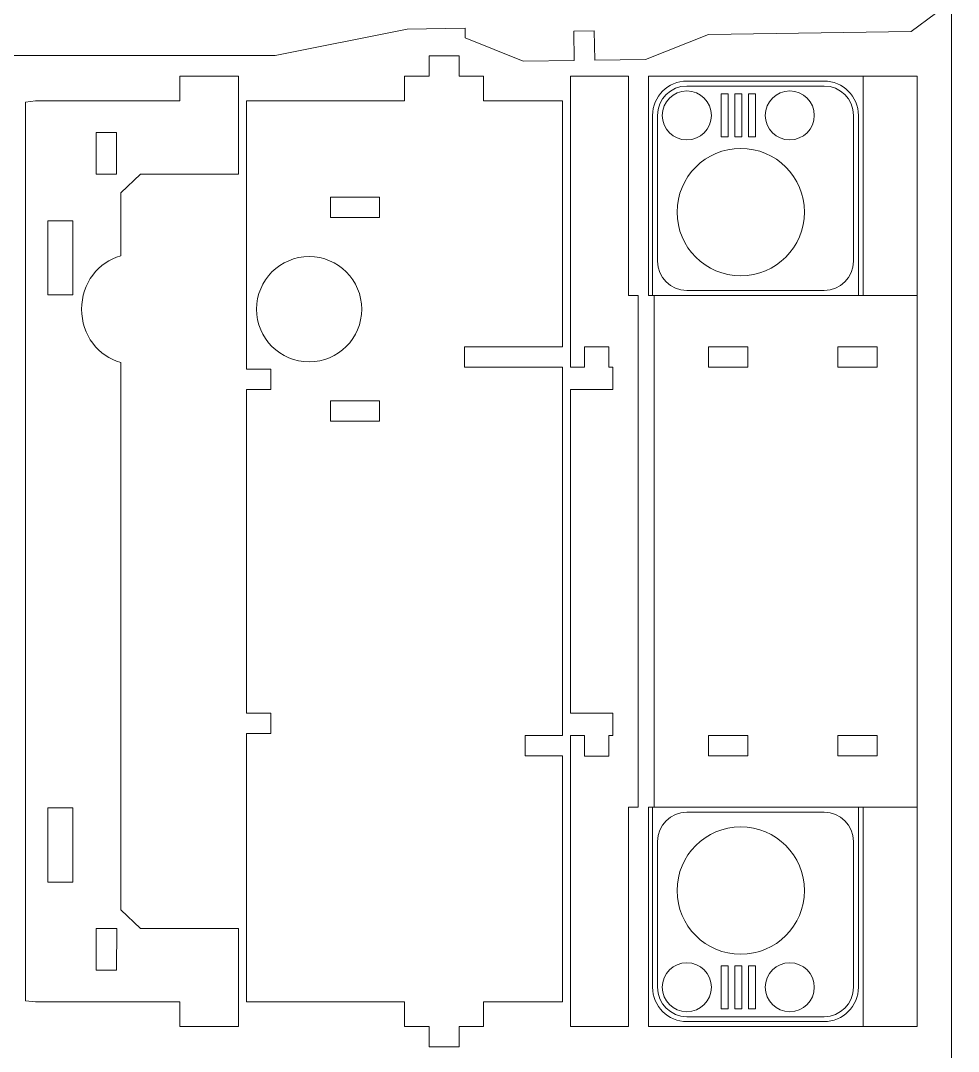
# Model space of a CAD drawing. Header units: centimetres. Extents: x -37.7 to 20.3, y -13.5 to 74.5.
# Drawn here: x -20.28 to -8.58, y -1.31 to 11.57 of the extents above; entities that cross this region are included whole.
import ezdxf

# ---------------------------------------------------------------- set-up
doc = ezdxf.new("R2010")
doc.units = ezdxf.units.CM
doc.header["$MEASUREMENT"] = 0
doc.layers.add('Camada 1', color=7, linetype='Continuous')

msp = doc.modelspace()

# ---------------------------------------------------------------- linework, layer by layer
at = {"layer": 'Camada 1', "color": 175, "lineweight": 20}
for points in [[(-37.16006, 30.46292), (-37.43505, 30.46292), (-37.66006, 30.23792), (-37.66006, 29.96291), (-37.66006, 29.96291), (-37.66006, 29.96291), (-37.66006, -13.0371), (-37.66006, -13.0371), (-37.66006, -13.0371), (-37.66006, -13.3121), (-37.43505, -13.5371), (-37.16006, -13.5371), (-37.16006, -13.5371), (-37.16006, -13.5371), (-9.16005, -13.5371), (-9.16005, -13.5371), (-9.16005, -13.5371), (-8.88506, -13.5371), (-8.66006, -13.3121), (-8.66006, -13.0371), (-8.66006, -13.0371), (-8.66006, -13.0371), (-8.66006, 29.96291), (-8.66006, 29.96291), (-8.66006, 29.96291), (-8.66006, 30.23792), (-8.88506, 30.46292), (-9.16005, 30.46292)], [(-8.66006, -13.0371), (-8.66006, -13.3121), (-8.43505, -13.5371), (-8.16006, -13.5371), (-8.16006, -13.5371), (-8.16006, -13.5371), (19.83995, -13.5371), (19.83995, -13.5371), (19.83995, -13.5371), (20.11494, -13.5371), (20.33994, -13.3121), (20.33994, -13.0371), (20.33994, -13.0371), (20.33994, -13.0371), (20.33994, 29.96291), (20.33994, 29.96291), (20.33994, 29.96291), (20.33994, 30.23792), (20.11494, 30.46292), (19.83995, 30.46292), (19.83995, 30.46292), (19.83995, 30.46292), (-8.16006, 30.46292), (-8.16006, 30.46292), (-8.16006, 30.46292), (-8.43505, 30.46292), (-8.66006, 30.23792), (-8.66006, 29.96291)]]:
    msp.add_open_spline(points, degree=3, knots=[0, 0, 0, 0, 0.125, 0.125, 0.125, 0.125, 0.25, 0.25, 0.25, 0.25, 0.375, 0.375, 0.375, 0.375, 0.5, 0.5, 0.5, 0.5, 0.625, 0.625, 0.625, 0.625, 0.75, 0.75, 0.75, 0.75, 1, 1, 1, 1], dxfattribs=at)
at = {"layer": 'Camada 1', "lineweight": 9}
for points, knots in [([(-26.0335, 12.17017), (-26.0335, 12.17017), (-26.0335, 11.91635), (-26.0335, 11.91635), (-26.0335, 11.91635), (-26.0335, 11.91635), (-29.79204, 11.91634), (-29.79204, 11.91634), (-29.79204, 11.91634), (-29.79204, 11.91634), (-29.79205, 12.17016), (-29.79205, 12.17016), (-29.79205, 12.17016), (-29.79205, 12.17016), (-31.18134, 12.17018), (-31.18134, 12.17018), (-31.18134, 12.17018), (-31.18134, 12.17018), (-31.18133, 11.91635), (-31.18133, 11.91635), (-31.18133, 11.91635), (-31.18133, 11.91635), (-34.93989, 11.91634), (-34.93989, 11.91634), (-34.93989, 11.91634), (-34.93989, 11.91634), (-34.9399, 12.87736), (-34.9399, 12.87736), (-34.9399, 12.87736), (-34.9399, 12.87736), (-35.87968, 12.87721), (-35.87968, 12.87721), (-35.87968, 12.87721), (-35.87968, 12.87721), (-35.87619, 12.63741), (-35.87619, 12.63741), (-35.87619, 12.63741), (-35.87619, 12.63741), (-36.1307, 12.63373), (-36.1307, 12.63373), (-36.1307, 12.63373), (-36.1307, 12.63373), (-36.12629, 12.32918), (-36.12629, 12.32918), (-36.12629, 12.32918), (-36.12629, 12.32918), (-35.87177, 12.33284), (-35.87177, 12.33284), (-35.87177, 12.33284), (-35.87177, 12.33284), (-35.86083, 11.57756), (-35.86083, 11.57756), (-35.86083, 11.57756), (-35.86083, 11.57756), (-34.7531, 11.13062), (-34.7531, 11.13062), (-34.7531, 11.13062), (-34.7531, 11.13062), (-34.53997, 11.13464), (-34.53997, 11.13464), (-34.53997, 11.13464), (-34.53997, 11.13464), (-34.49858, 11.13429), (-34.49858, 11.13429), (-34.49858, 11.13429), (-34.49858, 11.13429), (-31.86592, 11.13466), (-31.86592, 11.13466), (-31.86592, 11.13466), (-31.86592, 11.13466), (-31.35231, 10.82279), (-31.35231, 10.82279), (-31.35231, 10.82279), (-31.35231, 10.82279), (-30.84327, 10.83011), (-30.84327, 10.83011), (-30.84327, 10.83011), (-30.84327, 10.83011), (-30.84844, 11.18691), (-30.84844, 11.18691), (-30.84844, 11.18691), (-30.84844, 11.18691), (-30.59393, 11.19057), (-30.59393, 11.19057), (-30.59393, 11.19057), (-30.59393, 11.19057), (-30.58871, 10.83013), (-30.58871, 10.83013), (-30.58871, 10.83013), (-30.58871, 10.83013), (-30.07968, 10.83745), (-30.07968, 10.83745), (-30.07968, 10.83745), (-30.07968, 10.83745), (-29.57492, 11.13468), (-29.57492, 11.13468), (-29.57492, 11.13468), (-29.57492, 11.13468), (-17.10566, 11.13465), (-17.10566, 11.13465), (-17.10566, 11.13465), (-17.10566, 11.13465), (-15.45779, 11.46653), (-15.45779, 11.46653), (-15.45779, 11.46653), (-15.45779, 11.46653), (-14.73592, 11.47693), (-14.73592, 11.47693), (-14.73592, 11.47693), (-14.73592, 11.47693), (-14.73416, 11.3551), (-14.73416, 11.3551), (-14.73416, 11.3551), (-14.73416, 11.3551), (-14.00792, 11.06393), (-14.00792, 11.06393), (-14.00792, 11.06393), (-14.00792, 11.06393), (-13.37163, 11.0731), (-13.37163, 11.0731), (-13.37163, 11.0731), (-13.37163, 11.0731), (-13.37693, 11.43856), (-13.37693, 11.43856), (-13.37693, 11.43856), (-13.37693, 11.43856), (-13.12242, 11.44223), (-13.12242, 11.44223), (-13.12242, 11.44223), (-13.12242, 11.44223), (-13.11712, 11.07676), (-13.11712, 11.07676), (-13.11712, 11.07676), (-13.11712, 11.07676), (-12.48083, 11.08593), (-12.48083, 11.08593), (-12.48083, 11.08593), (-12.48083, 11.08593), (-11.69763, 11.39885), (-11.69763, 11.39885), (-11.69763, 11.39885), (-11.69763, 11.39885), (-9.16436, 11.43534), (-9.16436, 11.43534), (-9.16436, 11.43534), (-9.16436, 11.43534), (-8.86006, 11.66023), (-8.86006, 11.66023), (-8.86006, 11.66023), (-8.86006, 11.66023), (-8.86125, 11.74145), (-8.86125, 11.74145), (-8.86125, 11.74145), (-8.86125, 11.74145), (-9.07504, 11.73837), (-9.07504, 11.73837), (-9.07504, 11.73837), (-9.07504, 11.73837), (-9.08975, 12.75354), (-9.08975, 12.75354), (-9.08975, 12.75354), (-9.08975, 12.75354), (-9.43259, 12.74859), (-9.43259, 12.74859), (-9.43259, 12.74859), (-9.43259, 12.74859), (-9.43961, 13.24778), (-9.43961, 13.24778), (-9.43961, 13.24778), (-9.43961, 13.24778), (-9.18503, 13.25152), (-9.18503, 13.25152), (-9.18503, 13.25152), (-9.18503, 13.25152), (-9.19222, 13.74081), (-9.19222, 13.74081), (-9.19222, 13.74081), (-9.19222, 13.74081), (-9.44679, 13.73709), (-9.44679, 13.73709), (-9.44679, 13.73709), (-9.44679, 13.73709), (-9.46316, 14.85713), (-9.46316, 14.85713), (-9.46316, 14.85713), (-9.46316, 14.85713), (-9.20858, 14.86072), (-9.20858, 14.86072), (-9.20858, 14.86072), (-9.20858, 14.86072), (-9.21552, 15.34799), (-9.21552, 15.34799), (-9.21552, 15.34799), (-9.21552, 15.34799), (-9.47009, 15.3444), (-9.47009, 15.3444), (-9.47009, 15.3444), (-9.47009, 15.3444), (-9.48132, 16.10988), (-9.48132, 16.10988), (-9.48132, 16.10988), (-9.48132, 16.10988), (-9.5029, 16.15117), (-9.5029, 16.15117), (-9.5029, 16.15117), (-9.5029, 16.15117), (-9.61562, 16.22919), (-9.61562, 16.22919), (-9.61562, 16.22919), (-9.61562, 16.22919), (-9.46951, 16.43707), (-9.46951, 16.43707), (-9.46951, 16.43707), (-9.46951, 16.43707), (-9.71979, 16.61168), (-9.71979, 16.61168), (-9.71979, 16.61168), (-9.71979, 16.61168), (-9.86597, 16.40336), (-9.86597, 16.40336), (-9.86597, 16.40336), (-9.86597, 16.40336), (-10.0067, 16.50155), (-10.0067, 16.50155), (-10.0067, 16.50155), (-10.0067, 16.50155), (-10.03588, 16.45996), (-10.03588, 16.45996), (-10.03588, 16.45996), (-10.03588, 16.45996), (-10.58979, 16.45214), (-10.58979, 16.45214), (-10.58979, 16.45214), (-10.58979, 16.45214), (-10.58467, 16.09895), (-10.58467, 16.09895), (-10.58467, 16.09895), (-10.58467, 16.09895), (-10.58466, 15.12427), (-10.58466, 15.12427), (-10.58466, 15.12427), (-10.58466, 15.12427), (-17.14178, 15.12408), (-17.14178, 15.12408), (-17.14178, 15.12408), (-17.14178, 15.12408), (-17.14173, 12.63387), (-17.14173, 12.63387), (-17.14173, 12.63387), (-17.14173, 12.63387), (-17.39628, 12.63388), (-17.39628, 12.63388), (-17.39628, 12.63388), (-17.39628, 12.63388), (-17.39629, 12.99937), (-17.39629, 12.99937), (-17.39629, 12.99937), (-17.39629, 12.99937), (-17.72716, 12.99939), (-17.72716, 12.99939), (-17.72716, 12.99939), (-17.72716, 12.99939), (-18.36136, 12.18652), (-18.36136, 12.18652), (-18.36136, 12.18652), (-18.36136, 12.18652), (-18.61634, 12.18215), (-18.61634, 12.18215), (-18.61634, 12.18215), (-18.61634, 12.18215), (-18.61246, 11.91641), (-18.61246, 11.91641), (-18.61246, 11.91641), (-18.61246, 11.91641), (-19.49631, 11.9164), (-19.49631, 11.9164), (-19.49631, 11.9164), (-19.49631, 11.9164), (-19.49635, 12.16949), (-19.49635, 12.16949), (-19.49635, 12.16949), (-19.49635, 12.16949), (-20.88564, 12.16949), (-20.88564, 12.16949), (-20.88564, 12.16949), (-20.88564, 12.16949), (-20.88564, 11.91634), (-20.88564, 11.91634), (-20.88564, 11.91634), (-20.88564, 11.91634), (-24.64421, 11.91634), (-24.64421, 11.91634), (-24.64421, 11.91634), (-24.64421, 11.91634), (-24.64421, 12.17017), (-24.64421, 12.17017), (-24.64421, 12.17017), (-24.64421, 12.17017), (-26.0335, 12.17017), (-26.0335, 12.17017)], [0, 0, 0, 0, 0.01315789, 0.01315789, 0.01315789, 0.01315789, 0.02631579, 0.02631579, 0.02631579, 0.02631579, 0.03947368, 0.03947368, 0.03947368, 0.03947368, 0.05263158, 0.05263158, 0.05263158, 0.05263158, 0.06578947, 0.06578947, 0.06578947, 0.06578947, 0.07894737, 0.07894737, 0.07894737, 0.07894737, 0.09210526, 0.09210526, 0.09210526, 0.09210526, 0.10526316, 0.10526316, 0.10526316, 0.10526316, 0.11842105, 0.11842105, 0.11842105, 0.11842105, 0.13157895, 0.13157895, 0.13157895, 0.13157895, 0.14473684, 0.14473684, 0.14473684, 0.14473684, 0.15789474, 0.15789474, 0.15789474, 0.15789474, 0.17105263, 0.17105263, 0.17105263, 0.17105263, 0.18421053, 0.18421053, 0.18421053, 0.18421053, 0.19736842, 0.19736842, 0.19736842, 0.19736842, 0.21052632, 0.21052632, 0.21052632, 0.21052632, 0.22368421, 0.22368421, 0.22368421, 0.22368421, 0.23684211, 0.23684211, 0.23684211, 0.23684211, 0.25, 0.25, 0.25, 0.25, 0.26315789, 0.26315789, 0.26315789, 0.26315789, 0.27631579, 0.27631579, 0.27631579, 0.27631579, 0.28947368, 0.28947368, 0.28947368, 0.28947368, 0.30263158, 0.30263158, 0.30263158, 0.30263158, 0.31578947, 0.31578947, 0.31578947, 0.31578947, 0.32894737, 0.32894737, 0.32894737, 0.32894737, 0.34210526, 0.34210526, 0.34210526, 0.34210526, 0.35526316, 0.35526316, 0.35526316, 0.35526316, 0.36842105, 0.36842105, 0.36842105, 0.36842105, 0.38157895, 0.38157895, 0.38157895, 0.38157895, 0.39473684, 0.39473684, 0.39473684, 0.39473684, 0.40789474, 0.40789474, 0.40789474, 0.40789474, 0.42105263, 0.42105263, 0.42105263, 0.42105263, 0.43421053, 0.43421053, 0.43421053, 0.43421053, 0.44736842, 0.44736842, 0.44736842, 0.44736842, 0.46052632, 0.46052632, 0.46052632, 0.46052632, 0.47368421, 0.47368421, 0.47368421, 0.47368421, 0.48684211, 0.48684211, 0.48684211, 0.48684211, 0.5, 0.5, 0.5, 0.5, 0.51315789, 0.51315789, 0.51315789, 0.51315789, 0.52631579, 0.52631579, 0.52631579, 0.52631579, 0.53947368, 0.53947368, 0.53947368, 0.53947368, 0.55263158, 0.55263158, 0.55263158, 0.55263158, 0.56578947, 0.56578947, 0.56578947, 0.56578947, 0.57894737, 0.57894737, 0.57894737, 0.57894737, 0.59210526, 0.59210526, 0.59210526, 0.59210526, 0.60526316, 0.60526316, 0.60526316, 0.60526316, 0.61842105, 0.61842105, 0.61842105, 0.61842105, 0.63157895, 0.63157895, 0.63157895, 0.63157895, 0.64473684, 0.64473684, 0.64473684, 0.64473684, 0.65789474, 0.65789474, 0.65789474, 0.65789474, 0.67105263, 0.67105263, 0.67105263, 0.67105263, 0.68421053, 0.68421053, 0.68421053, 0.68421053, 0.69736842, 0.69736842, 0.69736842, 0.69736842, 0.71052632, 0.71052632, 0.71052632, 0.71052632, 0.72368421, 0.72368421, 0.72368421, 0.72368421, 0.73684211, 0.73684211, 0.73684211, 0.73684211, 0.75, 0.75, 0.75, 0.75, 0.76315789, 0.76315789, 0.76315789, 0.76315789, 0.77631579, 0.77631579, 0.77631579, 0.77631579, 0.78947368, 0.78947368, 0.78947368, 0.78947368, 0.80263158, 0.80263158, 0.80263158, 0.80263158, 0.81578947, 0.81578947, 0.81578947, 0.81578947, 0.82894737, 0.82894737, 0.82894737, 0.82894737, 0.84210526, 0.84210526, 0.84210526, 0.84210526, 0.85526316, 0.85526316, 0.85526316, 0.85526316, 0.86842105, 0.86842105, 0.86842105, 0.86842105, 0.88157895, 0.88157895, 0.88157895, 0.88157895, 0.89473684, 0.89473684, 0.89473684, 0.89473684, 0.90789474, 0.90789474, 0.90789474, 0.90789474, 0.92105263, 0.92105263, 0.92105263, 0.92105263, 0.93421053, 0.93421053, 0.93421053, 0.93421053, 0.94736842, 0.94736842, 0.94736842, 0.94736842, 0.96052632, 0.96052632, 0.96052632, 0.96052632, 0.97368421, 0.97368421, 0.97368421, 0.97368421, 1, 1, 1, 1]), ([(-20.09961, 10.5707), (-20.09961, 10.5707), (-20.22262, 10.5537), (-20.22262, 10.5537), (-20.22262, 10.5537), (-20.22262, 10.5537), (-20.22262, -0.67276), (-20.22262, -0.67276), (-20.22262, -0.67276), (-20.22262, -0.67276), (-20.09961, -0.68876), (-20.09961, -0.68876), (-20.09961, -0.68876), (-20.09961, -0.68876), (-18.29854, -0.68876), (-18.29854, -0.68876), (-18.29854, -0.68876), (-18.29854, -0.68876), (-18.29854, -0.99478), (-18.29854, -0.99478), (-18.29854, -0.99478), (-18.29854, -0.99478), (-17.56452, -0.99478), (-17.56452, -0.99478), (-17.56452, -0.99478), (-17.56452, -0.99478), (-17.56452, 0.22927), (-17.56452, 0.22927), (-17.56452, 0.22927), (-17.56452, 0.22927), (-18.78856, 0.22927), (-18.78856, 0.22927), (-18.78856, 0.22927), (-18.78856, 0.22927), (-19.03357, 0.46029), (-19.03357, 0.46029), (-19.03357, 0.46029), (-19.03357, 0.46029), (-19.03357, 7.30104), (-19.03357, 7.30104), (-19.03357, 7.30104), (-19.31409, 7.37323), (-19.52259, 7.64379), (-19.52259, 7.96659), (-19.52259, 7.96659), (-19.52259, 8.28939), (-19.31409, 8.55995), (-19.03357, 8.63214), (-19.03357, 8.63214), (-19.03357, 8.63214), (-19.03357, 9.42065), (-19.03357, 9.42065), (-19.03357, 9.42065), (-19.03357, 9.42065), (-18.78856, 9.65266), (-18.78856, 9.65266), (-18.78856, 9.65266), (-18.78856, 9.65266), (-17.56452, 9.65266), (-17.56452, 9.65266), (-17.56452, 9.65266), (-17.56452, 9.65266), (-17.56452, 10.87671), (-17.56452, 10.87671), (-17.56452, 10.87671), (-17.56452, 10.87671), (-18.29854, 10.87671), (-18.29854, 10.87671), (-18.29854, 10.87671), (-18.29854, 10.87671), (-18.29854, 10.5707), (-18.29854, 10.5707), (-18.29854, 10.5707), (-18.29854, 10.5707), (-20.09961, 10.5707), (-20.09961, 10.5707)], [0, 0, 0, 0, 0.05, 0.05, 0.05, 0.05, 0.1, 0.1, 0.1, 0.1, 0.15, 0.15, 0.15, 0.15, 0.2, 0.2, 0.2, 0.2, 0.25, 0.25, 0.25, 0.25, 0.3, 0.3, 0.3, 0.3, 0.35, 0.35, 0.35, 0.35, 0.4, 0.4, 0.4, 0.4, 0.45, 0.45, 0.45, 0.45, 0.5, 0.5, 0.5, 0.5, 0.55, 0.55, 0.55, 0.55, 0.6, 0.6, 0.6, 0.6, 0.65, 0.65, 0.65, 0.65, 0.7, 0.7, 0.7, 0.7, 0.75, 0.75, 0.75, 0.75, 0.8, 0.8, 0.8, 0.8, 0.85, 0.85, 0.85, 0.85, 0.9, 0.9, 0.9, 0.9, 1, 1, 1, 1]), ([(-12.89199, 7.24095), (-12.89199, 7.24095), (-12.89199, 6.96167), (-12.89199, 6.96167), (-12.89199, 6.96167), (-12.89199, 6.96167), (-13.41827, 6.96167), (-13.41827, 6.96167), (-13.41827, 6.96167), (-13.41827, 6.96167), (-13.41827, 2.91878), (-13.41827, 2.91878), (-13.41827, 2.91878), (-13.41827, 2.91878), (-12.89199, 2.91878), (-12.89199, 2.91878), (-12.89199, 2.91878), (-12.89199, 2.91878), (-12.89199, 2.63841), (-12.89199, 2.63841), (-12.89199, 2.63841), (-12.89199, 2.63841), (-12.93999, 2.63841), (-12.93999, 2.63841), (-12.93999, 2.63841), (-12.93999, 2.63841), (-12.93999, 2.38324), (-12.93999, 2.38324), (-12.93999, 2.38324), (-12.93999, 2.38324), (-13.24597, 2.38324), (-13.24597, 2.38324), (-13.24597, 2.38324), (-13.24597, 2.38324), (-13.24597, 2.63841), (-13.24597, 2.63841), (-13.24597, 2.63841), (-13.24597, 2.63841), (-13.41827, 2.63841), (-13.41827, 2.63841), (-13.41827, 2.63841), (-13.41827, 2.63841), (-13.41827, -0.9956), (-13.41827, -0.9956), (-13.41827, -0.9956), (-13.41827, -0.9956), (-12.69601, -0.9956), (-12.69601, -0.9956), (-12.69601, -0.9956), (-12.69601, -0.9956), (-12.69601, 1.74283), (-12.69601, 1.74283), (-12.69601, 1.74283), (-12.69601, 1.74283), (-12.57362, 1.74283), (-12.57362, 1.74283), (-12.57362, 1.74283), (-12.57362, 1.74283), (-12.57362, 8.13762), (-12.57362, 8.13762), (-12.57362, 8.13762), (-12.57362, 8.13762), (-12.69601, 8.13762), (-12.69601, 8.13762), (-12.69601, 8.13762), (-12.69601, 8.13762), (-12.69601, 10.87605), (-12.69601, 10.87605), (-12.69601, 10.87605), (-12.69601, 10.87605), (-13.41827, 10.87605), (-13.41827, 10.87605), (-13.41827, 10.87605), (-13.41827, 10.87605), (-13.41827, 7.24025), (-13.41827, 7.24025), (-13.41827, 7.24025), (-13.41827, 7.24025), (-13.24597, 7.24025), (-13.24597, 7.24025), (-13.24597, 7.24025), (-13.24597, 7.24025), (-13.24597, 7.49541), (-13.24597, 7.49541), (-13.24597, 7.49541), (-13.24597, 7.49541), (-12.93999, 7.49541), (-12.93999, 7.49541), (-12.93999, 7.49541), (-12.93999, 7.49541), (-12.93999, 7.24095), (-12.93999, 7.24095), (-12.93999, 7.24095), (-12.93999, 7.24095), (-12.89199, 7.24095), (-12.89199, 7.24095)], [0, 0, 0, 0, 0.04, 0.04, 0.04, 0.04, 0.08, 0.08, 0.08, 0.08, 0.12, 0.12, 0.12, 0.12, 0.16, 0.16, 0.16, 0.16, 0.2, 0.2, 0.2, 0.2, 0.24, 0.24, 0.24, 0.24, 0.28, 0.28, 0.28, 0.28, 0.32, 0.32, 0.32, 0.32, 0.36, 0.36, 0.36, 0.36, 0.4, 0.4, 0.4, 0.4, 0.44, 0.44, 0.44, 0.44, 0.48, 0.48, 0.48, 0.48, 0.52, 0.52, 0.52, 0.52, 0.56, 0.56, 0.56, 0.56, 0.6, 0.6, 0.6, 0.6, 0.64, 0.64, 0.64, 0.64, 0.68, 0.68, 0.68, 0.68, 0.72, 0.72, 0.72, 0.72, 0.76, 0.76, 0.76, 0.76, 0.8, 0.8, 0.8, 0.8, 0.84, 0.84, 0.84, 0.84, 0.88, 0.88, 0.88, 0.88, 0.92, 0.92, 0.92, 0.92, 1, 1, 1, 1]), ([(-12.37366, 8.13832), (-12.37366, 8.13832), (-12.37334, 8.13875), (-12.37334, 8.13875), (-12.37334, 8.13875), (-12.37334, 8.13875), (-12.37334, 1.74348), (-12.37334, 1.74348), (-12.37334, 1.74348), (-12.37334, 1.74348), (-12.37371, 1.74356), (-12.37371, 1.74356), (-12.37371, 1.74356), (-12.37371, 1.74356), (-12.39447, 1.74356), (-12.39447, 1.74356), (-12.39447, 1.74356), (-12.39447, 1.74356), (-12.44342, 1.74356), (-12.44342, 1.74356), (-12.44342, 1.74356), (-12.44342, 1.74356), (-12.44343, -0.99489), (-12.44343, -0.99489), (-12.44343, -0.99489), (-12.44343, -0.99489), (-9.76312, -0.99492), (-9.76312, -0.99492), (-9.76312, -0.99492), (-9.76312, -0.99492), (-9.08905, -0.99493), (-9.08905, -0.99493), (-9.08905, -0.99493), (-9.08905, -0.99493), (-9.08905, 1.74351), (-9.08905, 1.74351), (-9.08905, 1.74351), (-9.08905, 1.74351), (-9.08923, 1.74348), (-9.08923, 1.74348), (-9.08923, 1.74348), (-9.08923, 1.74348), (-9.08923, 8.13875), (-9.08923, 8.13875), (-9.08923, 8.13875), (-9.08923, 8.13875), (-9.089, 8.13829), (-9.089, 8.13829), (-9.089, 8.13829), (-9.089, 8.13829), (-9.08898, 10.87671), (-9.08898, 10.87671), (-9.08898, 10.87671), (-9.08898, 10.87671), (-9.76305, 10.87672), (-9.76305, 10.87672), (-9.76305, 10.87672), (-9.76305, 10.87672), (-9.76325, 10.87686), (-9.76325, 10.87686), (-9.76325, 10.87686), (-9.76325, 10.87686), (-12.44335, 10.87686), (-12.44335, 10.87686), (-12.44335, 10.87686), (-12.44335, 10.87686), (-12.44335, 8.13875), (-12.44335, 8.13875), (-12.44335, 8.13875), (-12.44335, 8.13875), (-12.39434, 8.13875), (-12.39434, 8.13875), (-12.39434, 8.13875), (-12.39434, 8.13875), (-12.39442, 8.13832), (-12.39442, 8.13832), (-12.39442, 8.13832), (-12.39442, 8.13832), (-12.37366, 8.13832), (-12.37366, 8.13832)], [0, 0, 0, 0, 0.04761905, 0.04761905, 0.04761905, 0.04761905, 0.0952381, 0.0952381, 0.0952381, 0.0952381, 0.14285714, 0.14285714, 0.14285714, 0.14285714, 0.19047619, 0.19047619, 0.19047619, 0.19047619, 0.23809524, 0.23809524, 0.23809524, 0.23809524, 0.28571429, 0.28571429, 0.28571429, 0.28571429, 0.33333333, 0.33333333, 0.33333333, 0.33333333, 0.38095238, 0.38095238, 0.38095238, 0.38095238, 0.42857143, 0.42857143, 0.42857143, 0.42857143, 0.47619048, 0.47619048, 0.47619048, 0.47619048, 0.52380952, 0.52380952, 0.52380952, 0.52380952, 0.57142857, 0.57142857, 0.57142857, 0.57142857, 0.61904762, 0.61904762, 0.61904762, 0.61904762, 0.66666667, 0.66666667, 0.66666667, 0.66666667, 0.71428571, 0.71428571, 0.71428571, 0.71428571, 0.76190476, 0.76190476, 0.76190476, 0.76190476, 0.80952381, 0.80952381, 0.80952381, 0.80952381, 0.85714286, 0.85714286, 0.85714286, 0.85714286, 0.9047619, 0.9047619, 0.9047619, 0.9047619, 1, 1, 1, 1]), ([(-11.96633, 10.08148), (-11.79733, 10.08148), (-11.66032, 10.21849), (-11.66032, 10.38749), (-11.66032, 10.38749), (-11.66032, 10.55649), (-11.79733, 10.6935), (-11.96633, 10.6935), (-11.96633, 10.6935), (-12.13533, 10.6935), (-12.27234, 10.55649), (-12.27234, 10.38749), (-12.27234, 10.38749), (-12.27234, 10.21849), (-12.13533, 10.08148), (-11.96633, 10.08148)], [0, 0, 0, 0, 0.2, 0.2, 0.2, 0.2, 0.4, 0.4, 0.4, 0.4, 0.6, 0.6, 0.6, 0.6, 1, 1, 1, 1]), ([(-10.68128, 10.08148), (-10.51228, 10.08148), (-10.37527, 10.21849), (-10.37527, 10.38749), (-10.37527, 10.38749), (-10.37527, 10.55649), (-10.51228, 10.6935), (-10.68128, 10.6935), (-10.68128, 10.6935), (-10.85028, 10.6935), (-10.98729, 10.55649), (-10.98729, 10.38749), (-10.98729, 10.38749), (-10.98729, 10.21849), (-10.85028, 10.08148), (-10.68128, 10.08148)], [0, 0, 0, 0, 0.2, 0.2, 0.2, 0.2, 0.4, 0.4, 0.4, 0.4, 0.6, 0.6, 0.6, 0.6, 1, 1, 1, 1]), ([(-11.53732, 10.11748), (-11.53732, 10.11748), (-11.45231, 10.11748), (-11.45231, 10.11748), (-11.45231, 10.11748), (-11.45231, 10.11748), (-11.45231, 10.6565), (-11.45231, 10.6565), (-11.45231, 10.6565), (-11.45231, 10.6565), (-11.53732, 10.6565), (-11.53732, 10.6565), (-11.53732, 10.6565), (-11.53732, 10.6565), (-11.53732, 10.11748), (-11.53732, 10.11748)], [0, 0, 0, 0, 0.2, 0.2, 0.2, 0.2, 0.4, 0.4, 0.4, 0.4, 0.6, 0.6, 0.6, 0.6, 1, 1, 1, 1]), ([(-11.2803, 10.6565), (-11.2803, 10.6565), (-11.36631, 10.6565), (-11.36631, 10.6565), (-11.36631, 10.6565), (-11.36631, 10.6565), (-11.36631, 10.11748), (-11.36631, 10.11748), (-11.36631, 10.11748), (-11.36631, 10.11748), (-11.2803, 10.11748), (-11.2803, 10.11748), (-11.2803, 10.11748), (-11.2803, 10.11748), (-11.2803, 10.6565), (-11.2803, 10.6565)], [0, 0, 0, 0, 0.2, 0.2, 0.2, 0.2, 0.4, 0.4, 0.4, 0.4, 0.6, 0.6, 0.6, 0.6, 1, 1, 1, 1]), ([(-11.1093, 10.11847), (-11.1093, 10.11847), (-11.1093, 10.6565), (-11.1093, 10.6565), (-11.1093, 10.6565), (-11.1093, 10.6565), (-11.1953, 10.6565), (-11.1953, 10.6565), (-11.1953, 10.6565), (-11.1953, 10.6565), (-11.1953, 10.11748), (-11.1953, 10.11748), (-11.1953, 10.11748), (-11.1953, 10.11748), (-11.1093, 10.11847), (-11.1093, 10.11847)], [0, 0, 0, 0, 0.2, 0.2, 0.2, 0.2, 0.4, 0.4, 0.4, 0.4, 0.6, 0.6, 0.6, 0.6, 1, 1, 1, 1]), ([(-19.08658, 10.17268), (-19.08658, 10.17268), (-19.08557, 9.65266), (-19.08557, 9.65266), (-19.08557, 9.65266), (-19.08557, 9.65266), (-19.34159, 9.65266), (-19.34159, 9.65266), (-19.34159, 9.65266), (-19.34159, 9.65266), (-19.34159, 10.17268), (-19.34159, 10.17268), (-19.34159, 10.17268), (-19.34159, 10.17268), (-19.08658, 10.17268), (-19.08658, 10.17268)], [0, 0, 0, 0, 0.2, 0.2, 0.2, 0.2, 0.4, 0.4, 0.4, 0.4, 0.6, 0.6, 0.6, 0.6, 1, 1, 1, 1]), ([(-11.2928, 8.38341), (-10.85344, 8.38341), (-10.49727, 8.73958), (-10.49727, 9.17894), (-10.49727, 9.17894), (-10.49727, 9.6183), (-10.85344, 9.97447), (-11.2928, 9.97447), (-11.2928, 9.97447), (-11.73216, 9.97447), (-12.08833, 9.6183), (-12.08833, 9.17894), (-12.08833, 9.17894), (-12.08833, 8.73958), (-11.73216, 8.38341), (-11.2928, 8.38341)], [0, 0, 0, 0, 0.2, 0.2, 0.2, 0.2, 0.4, 0.4, 0.4, 0.4, 0.6, 0.6, 0.6, 0.6, 1, 1, 1, 1]), ([(-19.94661, 8.14459), (-19.94661, 8.14459), (-19.94661, 9.07163), (-19.94661, 9.07163), (-19.94661, 9.07163), (-19.94661, 9.07163), (-19.63059, 9.07163), (-19.63059, 9.07163), (-19.63059, 9.07163), (-19.63059, 9.07163), (-19.63059, 8.14459), (-19.63059, 8.14459), (-19.63059, 8.14459), (-19.63059, 8.14459), (-19.94661, 8.14459), (-19.94661, 8.14459)], [0, 0, 0, 0, 0.2, 0.2, 0.2, 0.2, 0.4, 0.4, 0.4, 0.4, 0.6, 0.6, 0.6, 0.6, 1, 1, 1, 1]), ([(-11.69632, 7.49572), (-11.69632, 7.49572), (-11.69632, 7.24071), (-11.69632, 7.24071), (-11.69632, 7.24071), (-11.69632, 7.24071), (-11.2063, 7.24071), (-11.2063, 7.24071), (-11.2063, 7.24071), (-11.2063, 7.24071), (-11.2063, 7.49572), (-11.2063, 7.49572), (-11.2063, 7.49572), (-11.2063, 7.49572), (-11.69632, 7.49572), (-11.69632, 7.49572)], [0, 0, 0, 0, 0.2, 0.2, 0.2, 0.2, 0.4, 0.4, 0.4, 0.4, 0.6, 0.6, 0.6, 0.6, 1, 1, 1, 1]), ([(-9.59024, 7.24071), (-9.59024, 7.24071), (-9.59024, 7.49572), (-9.59024, 7.49572), (-9.59024, 7.49572), (-9.59024, 7.49572), (-10.08126, 7.49572), (-10.08126, 7.49572), (-10.08126, 7.49572), (-10.08126, 7.49572), (-10.08126, 7.24071), (-10.08126, 7.24071), (-10.08126, 7.24071), (-10.08126, 7.24071), (-9.59024, 7.24071), (-9.59024, 7.24071)], [0, 0, 0, 0, 0.2, 0.2, 0.2, 0.2, 0.4, 0.4, 0.4, 0.4, 0.6, 0.6, 0.6, 0.6, 1, 1, 1, 1]), ([(-11.69632, 2.64052), (-11.69632, 2.64052), (-11.2063, 2.64052), (-11.2063, 2.64052), (-11.2063, 2.64052), (-11.2063, 2.64052), (-11.2063, 2.38551), (-11.2063, 2.38551), (-11.2063, 2.38551), (-11.2063, 2.38551), (-11.69632, 2.38551), (-11.69632, 2.38551), (-11.69632, 2.38551), (-11.69632, 2.38551), (-11.69632, 2.64052), (-11.69632, 2.64052)], [0, 0, 0, 0, 0.2, 0.2, 0.2, 0.2, 0.4, 0.4, 0.4, 0.4, 0.6, 0.6, 0.6, 0.6, 1, 1, 1, 1]), ([(-9.59024, 2.38551), (-9.59024, 2.38551), (-10.08126, 2.38551), (-10.08126, 2.38551), (-10.08126, 2.38551), (-10.08126, 2.38551), (-10.08126, 2.64052), (-10.08126, 2.64052), (-10.08126, 2.64052), (-10.08126, 2.64052), (-9.59024, 2.64052), (-9.59024, 2.64052), (-9.59024, 2.64052), (-9.59024, 2.64052), (-9.59024, 2.38551), (-9.59024, 2.38551)], [0, 0, 0, 0, 0.2, 0.2, 0.2, 0.2, 0.4, 0.4, 0.4, 0.4, 0.6, 0.6, 0.6, 0.6, 1, 1, 1, 1]), ([(-19.94661, 0.80929), (-19.94661, 0.80929), (-19.94661, 1.73734), (-19.94661, 1.73734), (-19.94661, 1.73734), (-19.94661, 1.73734), (-19.63059, 1.73734), (-19.63059, 1.73734), (-19.63059, 1.73734), (-19.63059, 1.73734), (-19.63059, 0.80929), (-19.63059, 0.80929), (-19.63059, 0.80929), (-19.63059, 0.80929), (-19.94661, 0.80929), (-19.94661, 0.80929)], [0, 0, 0, 0, 0.2, 0.2, 0.2, 0.2, 0.4, 0.4, 0.4, 0.4, 0.6, 0.6, 0.6, 0.6, 1, 1, 1, 1]), ([(-11.2928, 1.49847), (-10.85344, 1.49847), (-10.49727, 1.1423), (-10.49727, 0.70294), (-10.49727, 0.70294), (-10.49727, 0.26358), (-10.85344, -0.09259), (-11.2928, -0.09259), (-11.2928, -0.09259), (-11.73216, -0.09259), (-12.08833, 0.26358), (-12.08833, 0.70294), (-12.08833, 0.70294), (-12.08833, 1.1423), (-11.73216, 1.49847), (-11.2928, 1.49847)], [0, 0, 0, 0, 0.2, 0.2, 0.2, 0.2, 0.4, 0.4, 0.4, 0.4, 0.6, 0.6, 0.6, 0.6, 1, 1, 1, 1]), ([(-19.34159, -0.29175), (-19.34159, -0.29175), (-19.34159, 0.22927), (-19.34159, 0.22927), (-19.34159, 0.22927), (-19.34159, 0.22927), (-19.08457, 0.22927), (-19.08457, 0.22927), (-19.08457, 0.22927), (-19.08457, 0.22927), (-19.08858, -0.29075), (-19.08858, -0.29075), (-19.08858, -0.29075), (-19.08858, -0.29075), (-19.34159, -0.29175), (-19.34159, -0.29175)], [0, 0, 0, 0, 0.2, 0.2, 0.2, 0.2, 0.4, 0.4, 0.4, 0.4, 0.6, 0.6, 0.6, 0.6, 1, 1, 1, 1]), ([(-11.96633, -0.1996), (-11.79733, -0.1996), (-11.66032, -0.33661), (-11.66032, -0.50561), (-11.66032, -0.50561), (-11.66032, -0.67461), (-11.79733, -0.81162), (-11.96633, -0.81162), (-11.96633, -0.81162), (-12.13533, -0.81162), (-12.27234, -0.67461), (-12.27234, -0.50561), (-12.27234, -0.50561), (-12.27234, -0.33661), (-12.13533, -0.1996), (-11.96633, -0.1996)], [0, 0, 0, 0, 0.2, 0.2, 0.2, 0.2, 0.4, 0.4, 0.4, 0.4, 0.6, 0.6, 0.6, 0.6, 1, 1, 1, 1]), ([(-11.53732, -0.2356), (-11.53732, -0.2356), (-11.45231, -0.2356), (-11.45231, -0.2356), (-11.45231, -0.2356), (-11.45231, -0.2356), (-11.45231, -0.77462), (-11.45231, -0.77462), (-11.45231, -0.77462), (-11.45231, -0.77462), (-11.53732, -0.77462), (-11.53732, -0.77462), (-11.53732, -0.77462), (-11.53732, -0.77462), (-11.53732, -0.2356), (-11.53732, -0.2356)], [0, 0, 0, 0, 0.2, 0.2, 0.2, 0.2, 0.4, 0.4, 0.4, 0.4, 0.6, 0.6, 0.6, 0.6, 1, 1, 1, 1]), ([(-11.2803, -0.77462), (-11.2803, -0.77462), (-11.36631, -0.77462), (-11.36631, -0.77462), (-11.36631, -0.77462), (-11.36631, -0.77462), (-11.36631, -0.2356), (-11.36631, -0.2356), (-11.36631, -0.2356), (-11.36631, -0.2356), (-11.2803, -0.2356), (-11.2803, -0.2356), (-11.2803, -0.2356), (-11.2803, -0.2356), (-11.2803, -0.77462), (-11.2803, -0.77462)], [0, 0, 0, 0, 0.2, 0.2, 0.2, 0.2, 0.4, 0.4, 0.4, 0.4, 0.6, 0.6, 0.6, 0.6, 1, 1, 1, 1]), ([(-11.1093, -0.23659), (-11.1093, -0.23659), (-11.1093, -0.77462), (-11.1093, -0.77462), (-11.1093, -0.77462), (-11.1093, -0.77462), (-11.1953, -0.77462), (-11.1953, -0.77462), (-11.1953, -0.77462), (-11.1953, -0.77462), (-11.1953, -0.2356), (-11.1953, -0.2356), (-11.1953, -0.2356), (-11.1953, -0.2356), (-11.1093, -0.23659), (-11.1093, -0.23659)], [0, 0, 0, 0, 0.2, 0.2, 0.2, 0.2, 0.4, 0.4, 0.4, 0.4, 0.6, 0.6, 0.6, 0.6, 1, 1, 1, 1]), ([(-10.68128, -0.1996), (-10.51228, -0.1996), (-10.37527, -0.33661), (-10.37527, -0.50561), (-10.37527, -0.50561), (-10.37527, -0.67461), (-10.51228, -0.81162), (-10.68128, -0.81162), (-10.68128, -0.81162), (-10.85028, -0.81162), (-10.98729, -0.67461), (-10.98729, -0.50561), (-10.98729, -0.50561), (-10.98729, -0.33661), (-10.85028, -0.1996), (-10.68128, -0.1996)], [0, 0, 0, 0, 0.2, 0.2, 0.2, 0.2, 0.4, 0.4, 0.4, 0.4, 0.6, 0.6, 0.6, 0.6, 1, 1, 1, 1])]:
    msp.add_open_spline(points, degree=3, knots=knots, dxfattribs=at)
at = {"layer": 'Camada 1', "color": 250, "lineweight": 9}
for points, knots in [([(-15.49146, 10.87672), (-15.49146, 10.87672), (-15.49146, 10.57071), (-15.49146, 10.57071), (-15.49146, 10.57071), (-15.49146, 10.57071), (-17.46452, 10.57071), (-17.46452, 10.57071), (-17.46452, 10.57071), (-17.46452, 10.57071), (-17.46452, 7.21757), (-17.46452, 7.21757), (-17.46452, 7.21757), (-17.46452, 7.21757), (-17.15852, 7.21757), (-17.15852, 7.21757), (-17.15852, 7.21757), (-17.15852, 7.21757), (-17.15852, 6.96256), (-17.15852, 6.96256), (-17.15852, 6.96256), (-17.15852, 6.96256), (-17.46452, 6.96256), (-17.46452, 6.96256), (-17.46452, 6.96256), (-17.46452, 6.96256), (-17.46452, 2.9194), (-17.46452, 2.9194), (-17.46452, 2.9194), (-17.46452, 2.9194), (-17.15852, 2.9194), (-17.15852, 2.9194), (-17.15852, 2.9194), (-17.15852, 2.9194), (-17.15852, 2.66438), (-17.15852, 2.66438), (-17.15852, 2.66438), (-17.15852, 2.66438), (-17.46452, 2.66438), (-17.46452, 2.66438), (-17.46452, 2.66438), (-17.46452, 2.66438), (-17.46452, -0.68875), (-17.46452, -0.68875), (-17.46452, -0.68875), (-17.46452, -0.68875), (-15.49146, -0.68875), (-15.49146, -0.68875), (-15.49146, -0.68875), (-15.49146, -0.68875), (-15.49146, -0.99477), (-15.49146, -0.99477), (-15.49146, -0.99477), (-15.49146, -0.99477), (-15.18545, -0.99477), (-15.18545, -0.99477), (-15.18545, -0.99477), (-15.18545, -0.99477), (-15.18545, -1.24978), (-15.18545, -1.24978), (-15.18545, -1.24978), (-15.18545, -1.24978), (-14.81043, -1.24978), (-14.81043, -1.24978), (-14.81043, -1.24978), (-14.81043, -1.24978), (-14.81043, -0.99477), (-14.81043, -0.99477), (-14.81043, -0.99477), (-14.81043, -0.99477), (-14.50442, -0.99477), (-14.50442, -0.99477), (-14.50442, -0.99477), (-14.50442, -0.99477), (-14.50442, -0.68875), (-14.50442, -0.68875), (-14.50442, -0.68875), (-14.50442, -0.68875), (-13.51838, -0.68875), (-13.51838, -0.68875), (-13.51838, -0.68875), (-13.51838, -0.68875), (-13.51838, 2.38537), (-13.51838, 2.38537), (-13.51838, 2.38537), (-13.51838, 2.38537), (-13.9844, 2.38537), (-13.9844, 2.38537), (-13.9844, 2.38537), (-13.9844, 2.38537), (-13.9844, 2.64038), (-13.9844, 2.64038), (-13.9844, 2.64038), (-13.9844, 2.64038), (-13.51838, 2.64038), (-13.51838, 2.64038), (-13.51838, 2.64038), (-13.51838, 2.64038), (-13.51838, 7.24057), (-13.51838, 7.24057), (-13.51838, 7.24057), (-13.51838, 7.24057), (-14.74443, 7.24057), (-14.74443, 7.24057), (-14.74443, 7.24057), (-14.74443, 7.24057), (-14.74443, 7.49558), (-14.74443, 7.49558), (-14.74443, 7.49558), (-14.74443, 7.49558), (-13.51838, 7.49558), (-13.51838, 7.49558), (-13.51838, 7.49558), (-13.51838, 7.49558), (-13.51838, 10.57071), (-13.51838, 10.57071), (-13.51838, 10.57071), (-13.51838, 10.57071), (-14.50442, 10.57071), (-14.50442, 10.57071), (-14.50442, 10.57071), (-14.50442, 10.57071), (-14.50442, 10.87672), (-14.50442, 10.87672), (-14.50442, 10.87672), (-14.50442, 10.87672), (-14.81043, 10.87672), (-14.81043, 10.87672), (-14.81043, 10.87672), (-14.81043, 10.87672), (-14.81043, 11.13173), (-14.81043, 11.13173), (-14.81043, 11.13173), (-14.81043, 11.13173), (-15.18545, 11.13173), (-15.18545, 11.13173), (-15.18545, 11.13173), (-15.18545, 11.13173), (-15.18545, 10.87672), (-15.18545, 10.87672), (-15.18545, 10.87672), (-15.18545, 10.87672), (-15.49146, 10.87672), (-15.49146, 10.87672)], [0, 0, 0, 0, 0.02702703, 0.02702703, 0.02702703, 0.02702703, 0.05405405, 0.05405405, 0.05405405, 0.05405405, 0.08108108, 0.08108108, 0.08108108, 0.08108108, 0.10810811, 0.10810811, 0.10810811, 0.10810811, 0.13513514, 0.13513514, 0.13513514, 0.13513514, 0.16216216, 0.16216216, 0.16216216, 0.16216216, 0.18918919, 0.18918919, 0.18918919, 0.18918919, 0.21621622, 0.21621622, 0.21621622, 0.21621622, 0.24324324, 0.24324324, 0.24324324, 0.24324324, 0.27027027, 0.27027027, 0.27027027, 0.27027027, 0.2972973, 0.2972973, 0.2972973, 0.2972973, 0.32432432, 0.32432432, 0.32432432, 0.32432432, 0.35135135, 0.35135135, 0.35135135, 0.35135135, 0.37837838, 0.37837838, 0.37837838, 0.37837838, 0.40540541, 0.40540541, 0.40540541, 0.40540541, 0.43243243, 0.43243243, 0.43243243, 0.43243243, 0.45945946, 0.45945946, 0.45945946, 0.45945946, 0.48648649, 0.48648649, 0.48648649, 0.48648649, 0.51351351, 0.51351351, 0.51351351, 0.51351351, 0.54054054, 0.54054054, 0.54054054, 0.54054054, 0.56756757, 0.56756757, 0.56756757, 0.56756757, 0.59459459, 0.59459459, 0.59459459, 0.59459459, 0.62162162, 0.62162162, 0.62162162, 0.62162162, 0.64864865, 0.64864865, 0.64864865, 0.64864865, 0.67567568, 0.67567568, 0.67567568, 0.67567568, 0.7027027, 0.7027027, 0.7027027, 0.7027027, 0.72972973, 0.72972973, 0.72972973, 0.72972973, 0.75675676, 0.75675676, 0.75675676, 0.75675676, 0.78378378, 0.78378378, 0.78378378, 0.78378378, 0.81081081, 0.81081081, 0.81081081, 0.81081081, 0.83783784, 0.83783784, 0.83783784, 0.83783784, 0.86486486, 0.86486486, 0.86486486, 0.86486486, 0.89189189, 0.89189189, 0.89189189, 0.89189189, 0.91891892, 0.91891892, 0.91891892, 0.91891892, 0.94594595, 0.94594595, 0.94594595, 0.94594595, 1, 1, 1, 1]), ([(-15.80446, 9.11265), (-15.80446, 9.11265), (-15.80446, 9.36765), (-15.80446, 9.36765), (-15.80446, 9.36765), (-15.80446, 9.36765), (-16.41649, 9.36765), (-16.41649, 9.36765), (-16.41649, 9.36765), (-16.41649, 9.36765), (-16.41649, 9.11265), (-16.41649, 9.11265), (-16.41649, 9.11265), (-16.41649, 9.11265), (-15.80446, 9.11265), (-15.80446, 9.11265)], [0, 0, 0, 0, 0.2, 0.2, 0.2, 0.2, 0.4, 0.4, 0.4, 0.4, 0.6, 0.6, 0.6, 0.6, 1, 1, 1, 1]), ([(-16.682, 8.62363), (-16.31941, 8.62363), (-16.02548, 8.32924), (-16.02548, 7.9661), (-16.02548, 7.9661), (-16.02548, 7.60296), (-16.31941, 7.30857), (-16.682, 7.30857), (-16.682, 7.30857), (-17.04459, 7.30857), (-17.33852, 7.60296), (-17.33852, 7.9661), (-17.33852, 7.9661), (-17.33852, 8.32924), (-17.04459, 8.62363), (-16.682, 8.62363)], [0, 0, 0, 0, 0.2, 0.2, 0.2, 0.2, 0.4, 0.4, 0.4, 0.4, 0.6, 0.6, 0.6, 0.6, 1, 1, 1, 1]), ([(-16.41649, 6.56554), (-16.41649, 6.56554), (-15.80446, 6.56554), (-15.80446, 6.56554), (-15.80446, 6.56554), (-15.80446, 6.56554), (-15.80446, 6.81955), (-15.80446, 6.81955), (-15.80446, 6.81955), (-15.80446, 6.81955), (-16.41649, 6.81955), (-16.41649, 6.81955), (-16.41649, 6.81955), (-16.41649, 6.81955), (-16.41649, 6.56554), (-16.41649, 6.56554)], [0, 0, 0, 0, 0.2, 0.2, 0.2, 0.2, 0.4, 0.4, 0.4, 0.4, 0.6, 0.6, 0.6, 0.6, 1, 1, 1, 1])]:
    msp.add_open_spline(points, degree=3, knots=knots, dxfattribs=at)
at = {"layer": 'Camada 1', "color": 140, "lineweight": 9}
for points, knots in [([(-9.08905, 8.13837), (-9.31374, 8.13836), (-9.53843, 8.13836), (-9.76312, 8.13835), (-9.76312, 8.13835), (-9.76312, 8.13835), (-9.76312, 10.8768), (-9.76312, 10.8768)], [0, 0, 0, 0, 0.33333333, 0.33333333, 0.33333333, 0.33333333, 1, 1, 1, 1]), ([(-9.82433, 8.13835), (-9.82433, 8.13835), (-9.82433, 10.38723), (-9.82433, 10.38723), (-9.82433, 10.38723), (-9.82433, 10.62283), (-10.01709, 10.81559), (-10.25269, 10.81559), (-10.25269, 10.81559), (-10.25269, 10.81559), (-11.96611, 10.81559), (-11.96611, 10.81559), (-11.96611, 10.81559), (-12.20171, 10.81559), (-12.39447, 10.62283), (-12.39447, 10.38723), (-12.39447, 10.38723), (-12.39447, 10.38723), (-12.39447, 8.13832), (-12.39447, 8.13832)], [0, 0, 0, 0, 0.16666667, 0.16666667, 0.16666667, 0.16666667, 0.33333333, 0.33333333, 0.33333333, 0.33333333, 0.5, 0.5, 0.5, 0.5, 0.66666667, 0.66666667, 0.66666667, 0.66666667, 1, 1, 1, 1]), ([(-11.96633, 8.1994), (-11.96633, 8.1994), (-10.25226, 8.1994), (-10.25226, 8.1994), (-10.25226, 8.1994), (-10.0504, 8.1994), (-9.88525, 8.36455), (-9.88525, 8.56641), (-9.88525, 8.56641), (-9.88525, 8.56641), (-9.88525, 10.38749), (-9.88525, 10.38749), (-9.88525, 10.38749), (-9.88525, 10.58935), (-10.0504, 10.7545), (-10.25226, 10.7545), (-10.25226, 10.7545), (-10.25226, 10.7545), (-11.96633, 10.7545), (-11.96633, 10.7545), (-11.96633, 10.7545), (-12.16819, 10.7545), (-12.33334, 10.58935), (-12.33334, 10.38749), (-12.33334, 10.38749), (-12.33334, 10.38749), (-12.33334, 8.56641), (-12.33334, 8.56641), (-12.33334, 8.56641), (-12.33334, 8.36455), (-12.16819, 8.1994), (-11.96633, 8.1994)], [0, 0, 0, 0, 0.11111111, 0.11111111, 0.11111111, 0.11111111, 0.22222222, 0.22222222, 0.22222222, 0.22222222, 0.33333333, 0.33333333, 0.33333333, 0.33333333, 0.44444444, 0.44444444, 0.44444444, 0.44444444, 0.55555556, 0.55555556, 0.55555556, 0.55555556, 0.66666667, 0.66666667, 0.66666667, 0.66666667, 0.77777778, 0.77777778, 0.77777778, 0.77777778, 1, 1, 1, 1]), ([(-12.37371, 8.13832), (-12.37371, 8.13832), (-9.82432, 8.13835), (-9.82432, 8.13835), (-9.82432, 8.13835), (-9.82432, 8.13835), (-9.76312, 8.13835), (-9.76312, 8.13835)], [0, 0, 0, 0, 0.33333333, 0.33333333, 0.33333333, 0.33333333, 1, 1, 1, 1]), ([(-9.82433, 1.74353), (-9.82433, 1.74353), (-9.82433, -0.50535), (-9.82433, -0.50535), (-9.82433, -0.50535), (-9.82433, -0.74095), (-10.01709, -0.93371), (-10.25269, -0.93371), (-10.25269, -0.93371), (-10.25269, -0.93371), (-11.96611, -0.93371), (-11.96611, -0.93371), (-11.96611, -0.93371), (-12.20171, -0.93371), (-12.39447, -0.74095), (-12.39447, -0.50535), (-12.39447, -0.50535), (-12.39447, -0.50535), (-12.39447, 1.74356), (-12.39447, 1.74356)], [0, 0, 0, 0, 0.16666667, 0.16666667, 0.16666667, 0.16666667, 0.33333333, 0.33333333, 0.33333333, 0.33333333, 0.5, 0.5, 0.5, 0.5, 0.66666667, 0.66666667, 0.66666667, 0.66666667, 1, 1, 1, 1]), ([(-12.37371, 1.74356), (-12.37371, 1.74356), (-9.82432, 1.74353), (-9.82432, 1.74353), (-9.82432, 1.74353), (-9.82432, 1.74353), (-9.76312, 1.74353), (-9.76312, 1.74353)], [0, 0, 0, 0, 0.33333333, 0.33333333, 0.33333333, 0.33333333, 1, 1, 1, 1]), ([(-11.96633, 1.68248), (-11.96633, 1.68248), (-10.25226, 1.68248), (-10.25226, 1.68248), (-10.25226, 1.68248), (-10.0504, 1.68248), (-9.88525, 1.51733), (-9.88525, 1.31547), (-9.88525, 1.31547), (-9.88525, 1.31547), (-9.88525, -0.50561), (-9.88525, -0.50561), (-9.88525, -0.50561), (-9.88525, -0.70747), (-10.0504, -0.87262), (-10.25226, -0.87262), (-10.25226, -0.87262), (-10.25226, -0.87262), (-11.96633, -0.87262), (-11.96633, -0.87262), (-11.96633, -0.87262), (-12.16819, -0.87262), (-12.33334, -0.70747), (-12.33334, -0.50561), (-12.33334, -0.50561), (-12.33334, -0.50561), (-12.33334, 1.31547), (-12.33334, 1.31547), (-12.33334, 1.31547), (-12.33334, 1.51733), (-12.16819, 1.68248), (-11.96633, 1.68248)], [0, 0, 0, 0, 0.11111111, 0.11111111, 0.11111111, 0.11111111, 0.22222222, 0.22222222, 0.22222222, 0.22222222, 0.33333333, 0.33333333, 0.33333333, 0.33333333, 0.44444444, 0.44444444, 0.44444444, 0.44444444, 0.55555556, 0.55555556, 0.55555556, 0.55555556, 0.66666667, 0.66666667, 0.66666667, 0.66666667, 0.77777778, 0.77777778, 0.77777778, 0.77777778, 1, 1, 1, 1]), ([(-9.08905, 1.74351), (-9.31374, 1.74352), (-9.53843, 1.74352), (-9.76312, 1.74353), (-9.76312, 1.74353), (-9.76312, 1.74353), (-9.76312, -0.99492), (-9.76312, -0.99492)], [0, 0, 0, 0, 0.33333333, 0.33333333, 0.33333333, 0.33333333, 1, 1, 1, 1])]:
    msp.add_open_spline(points, degree=3, knots=knots, dxfattribs=at)

doc.saveas('drawing.dxf')
